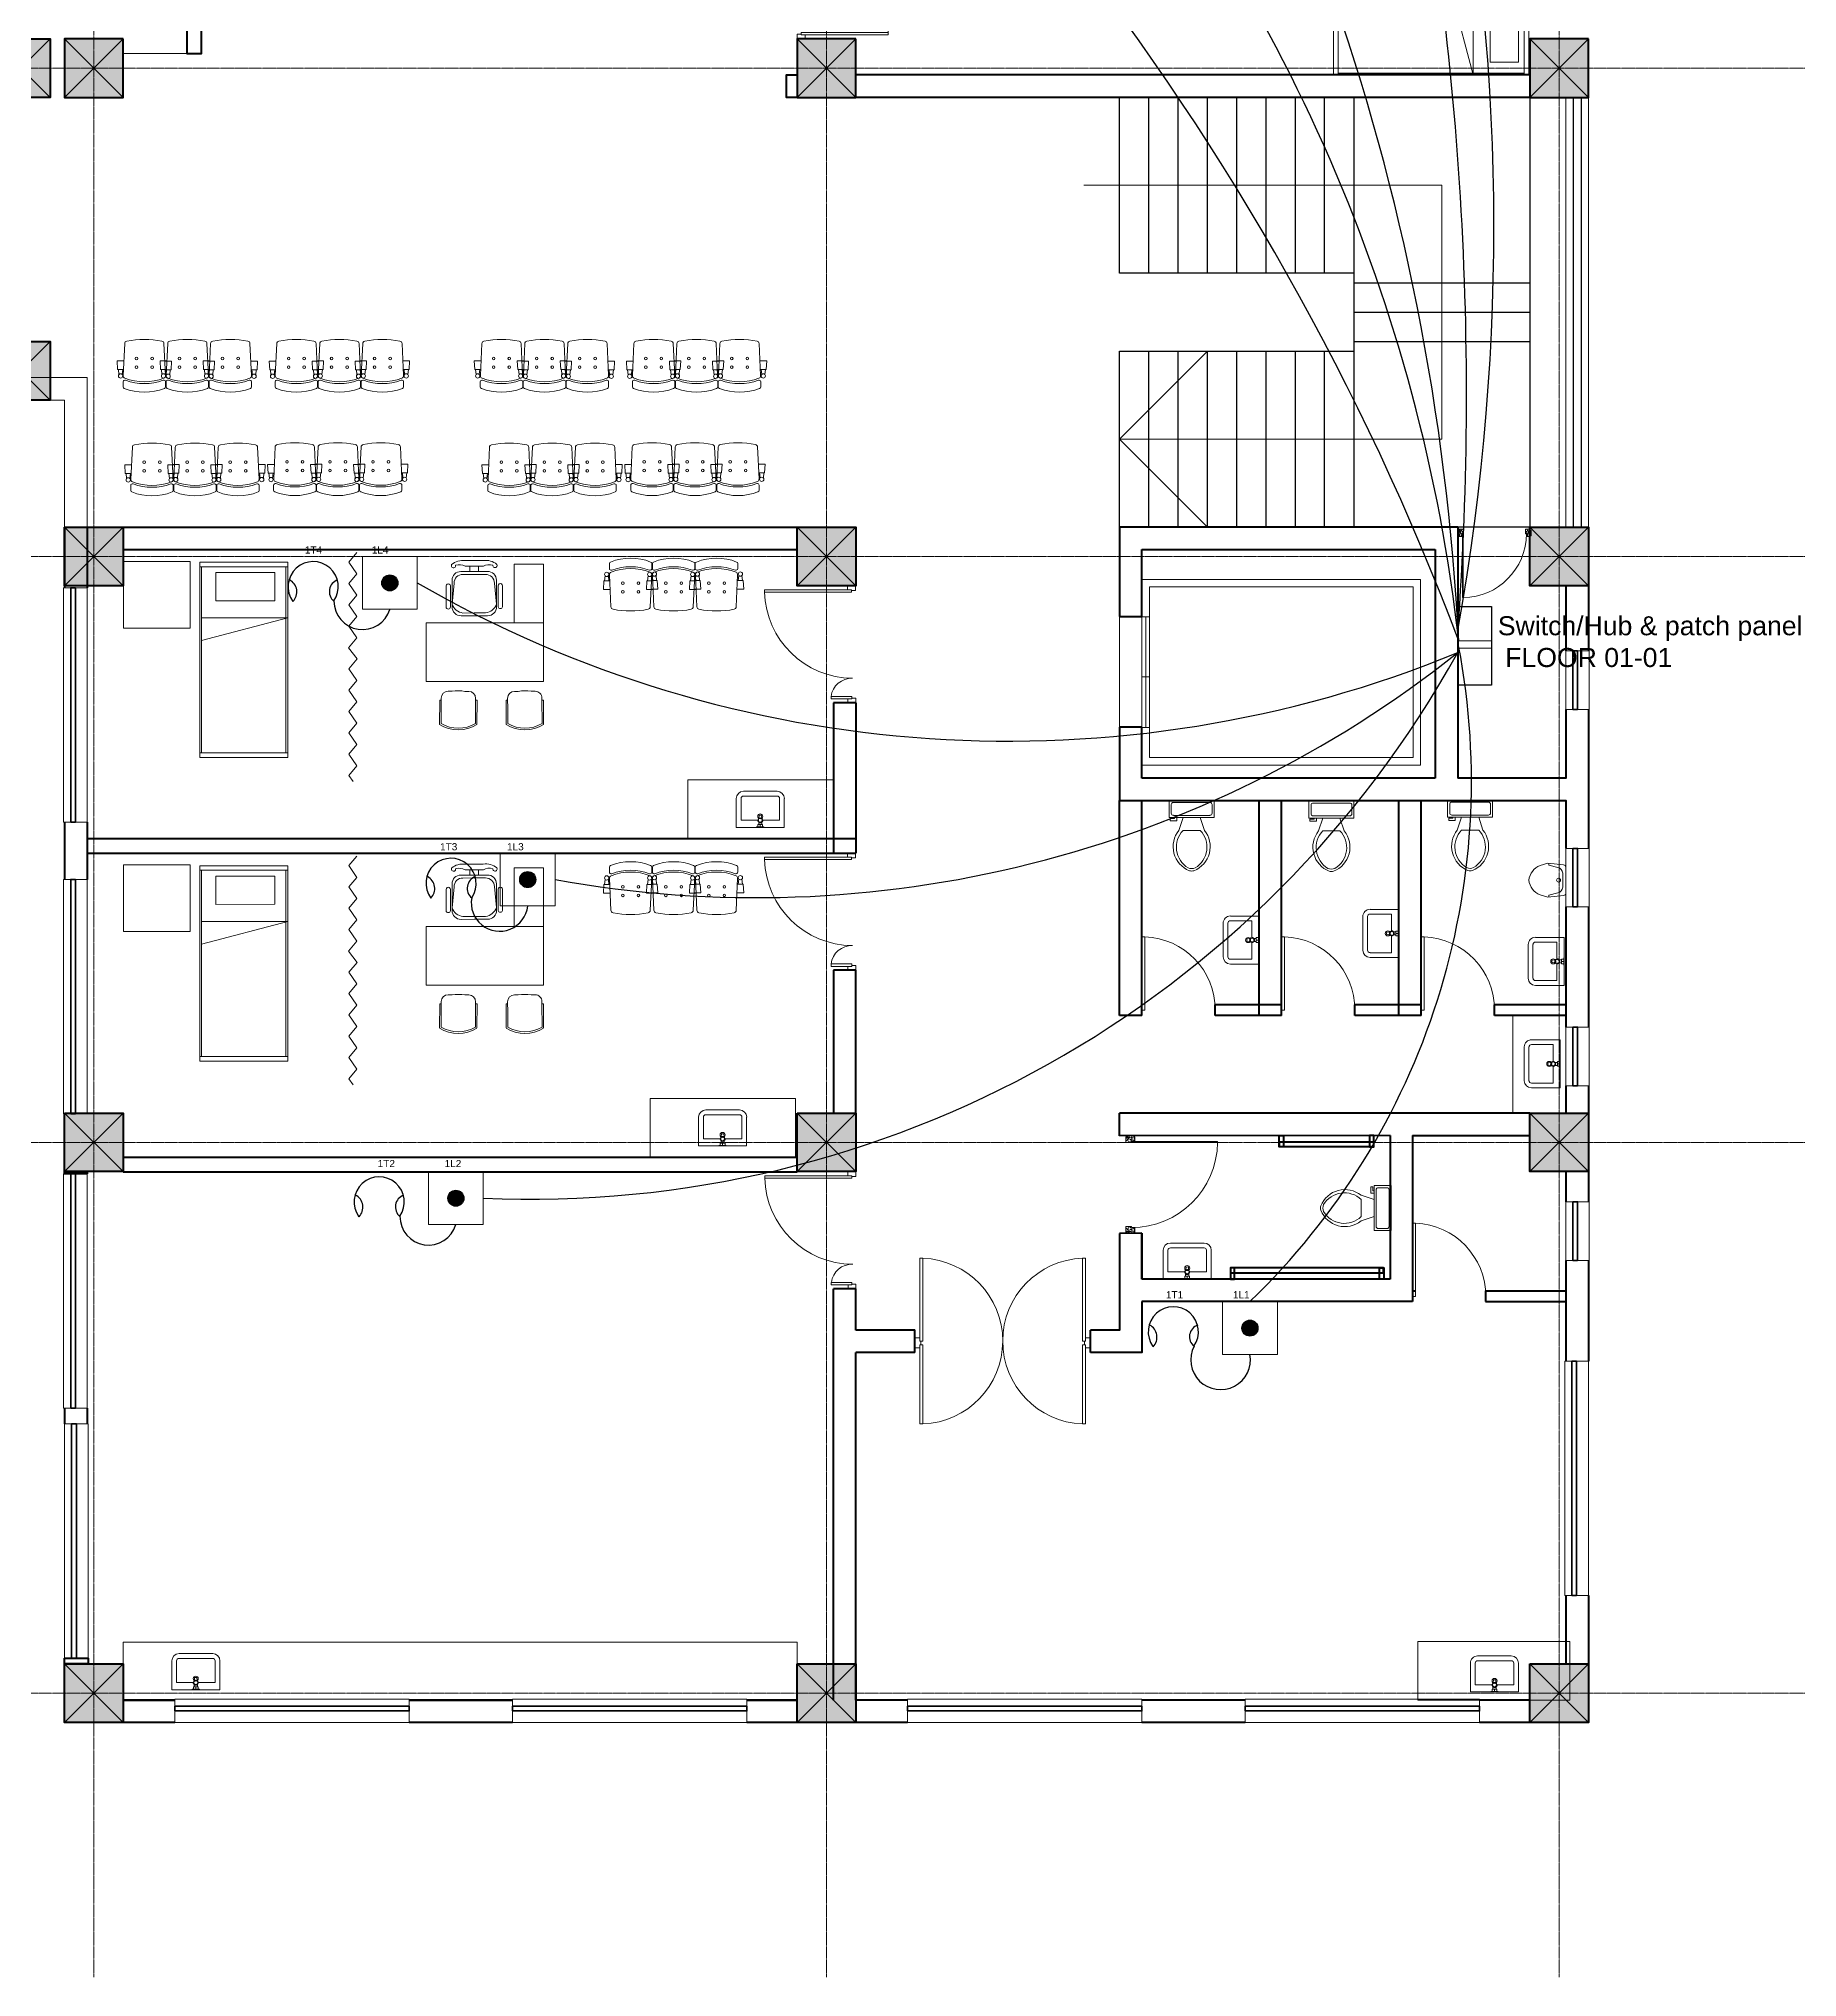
# Model space of a CAD drawing. Header units: millimetres. Extents: x 2399484 to 3337895, y 3598750 to 3969149.
# Drawn here: x 2529745 to 2547748, y 3730783 to 3750631 of the extents above; entities that cross this region are included whole.
import ezdxf

# ---------------------------------------------------------------- set-up
doc = ezdxf.new("R2010")
doc.units = ezdxf.units.MM
doc.header["$MEASUREMENT"] = 0
doc.linetypes.add('CENTER', pattern=[2, 1.25, -0.25, 0.25, -0.25])
doc.linetypes.add('DASHED', pattern=[0.75, 0.5, -0.25])
for name, color, linetype, lineweight in [('0newfurnture', 30, 'Continuous', 15), ('centreline', 52, 'CENTER', 5), ('Column-0.5', 14, 'Continuous', 50), ('door', 41, 'Continuous', 5), ('Door Opening-0.09', 253, 'Continuous', 9), ('elect text', 2, 'Continuous', 50), ('furniture', 34, 'Continuous', 15), ('Furniture Hospital-0.09', 44, 'Continuous', 9), ('Hatch', 9, 'Continuous', 9), ('hidden lines', 205, 'DASHED', 5), ('LAN', 60, 'Continuous', 25), ('Sill Level', 140, 'Continuous', 20), ('stairs', 6, 'Continuous', 25), ('Telephone points', 53, 'Continuous', 15), ('WALL 0.2', 7, 'Continuous', 20), ('wall 0.4', 7, 'Continuous', 40), ('Wall-0.5', 7, 'Continuous', 50), ('WINDOW', 152, 'Continuous', 30), ('Windows Plan', 152, 'Continuous', 35)]:
    doc.layers.add(name, color=color, linetype=linetype, lineweight=lineweight)
doc.layers.add('LAN Switch', color=110, linetype='CENTER')
doc.styles.get("Standard").update_dxf_attribs({"font": 'arial.ttf'})
doc.linetypes.add('ZIGZAG', pattern='A,0.0001,-0.2,[131,ltypeshp.shx,S=0.2,R=0,X=-0.2,Y=0],-0.4,[131,ltypeshp.shx,S=0.2,R=180,X=0.2,Y=0],-0.2', length=0.8001)

# ---------------------------------------------------------------- blocks, each defined once
blk = doc.blocks.new('2ft column')
at = {"layer": 'Hatch', "ltscale": 5}
h = blk.add_hatch(color=256, dxfattribs=at)
h.dxf.hatch_style = 1
h.paths.add_polyline_path([(2207385, 4176559), (2207985, 4176559), (2207985, 4175959), (2207385, 4175959)])
at = {"layer": 'Column-0.5', "ltscale": 5}
blk.add_lwpolyline([(2207385, 4176559), (2207985, 4176559), (2207985, 4175959), (2207385, 4175959)], close=True, dxfattribs=at)
at = {"layer": 'Defpoints', "ltscale": 5}
for points in [[(2207985, 4176559), (2207385, 4175959)], [(2207985, 4175959), (2207385, 4176559)]]:
    blk.add_lwpolyline(points, dxfattribs=at)
blk = doc.blocks.new('main grid')
at = {"layer": 'centreline', "ltscale": 5}
for p, q in [((2542161, 4018930), (2542161, 3976624)), ((2549661, 4018930), (2549661, 3976624)), ((2557161, 4018930), (2557161, 3976624)), ((2559388, 3996172), (2515045, 3996172)), ((2559988, 3996172), (2515645, 3996172)), ((2559988, 3991172), (2538074, 3991172)), ((2559988, 3985172), (2538074, 3985172)), ((2559988, 3979531), (2538074, 3979531))]:
    blk.add_line(p, q, dxfattribs=at)
at = {"layer": 'Hatch'}
for p in [(333726, -180087), (333726, -183187), (334476, -185087), (341976, -185087), (349476, -185087), (334476, -191087), (341976, -191087), (349476, -191087), (334476, -196728), (341976, -196728), (349476, -196728)]:
    blk.add_blockref('2ft column', p, dxfattribs=at)
at = {"layer": 'Hatch', "xscale": -1}
for p in [(4749846, -180087), (4757346, -180087), (4764846, -180087)]:
    blk.add_blockref('2ft column', p, dxfattribs=at)
blk = doc.blocks.new("door 3'3")
at = {"layer": 'door'}
for p, q in [((82769.4, -31237.4), (82769.4, -31203.4)), ((82769.8, -31203.4), (82769.4, -31203.4)), ((82769.8, -31237.4), (82769.8, -31203.4))]:
    blk.add_line(p, q, dxfattribs=at)
at = {"layer": 'door', "ltscale": 80}
for points in [[(82769.8, -31239.8), (82767.4, -31239.8), (82767.4, -31239.4), (82766.9, -31239.4), (82766.9, -31236.4), (82767.4, -31236.4), (82767.4, -31235.9), (82769.4, -31235.9), (82769.4, -31237.4), (82769.8, -31237.4)], [(82802.9, -31239.8), (82805.4, -31239.8), (82805.4, -31239.4), (82805.9, -31239.4), (82805.9, -31236.4), (82805.4, -31236.4), (82805.4, -31235.9), (82803.4, -31235.9), (82803.4, -31237.4), (82802.9, -31237.4)]]:
    blk.add_lwpolyline(points, close=True, dxfattribs=at)
blk.add_arc((82769.4, -31237.4), 34, 0, 89.2047, dxfattribs=at)
at = {"layer": 'Hatch'}
for centre, radius, start, end in [((82767.7, -31239.9), 2.68, 36.7582, 107.5329), ((82767.3, -31240.3), 1.96, 14.7681, 101.3525), ((82757.2, -31236.2), 10.6, 342.6842, 1.6014), ((82764.4, -31235.9), 4.57, 311.0325, 0.2101), ((82768.1, -31239.1), 3.04, 64.8198, 103.5348), ((82767.3, -31236.1), 3.25, 271.0473, 321.5319), ((82805.1, -31239.9), 2.68, 72.4671, 143.2418), ((82805.5, -31236.1), 3.25, 218.4681, 268.9527), ((82804.7, -31239.1), 3.04, 76.4652, 115.1802), ((82805.5, -31240.3), 1.96, 78.6475, 165.2319), ((82808.4, -31235.9), 4.57, 179.7899, 228.9675), ((82815.6, -31236.2), 10.6, 178.3986, 197.3158)]:
    blk.add_arc(centre, radius, start, end, dxfattribs=at)
blk = doc.blocks.new('MAIN DOOR')
at = {"layer": 'door', "ltscale": 1000}
for points in [[(2346.08, 190.6), (2346.08, 188.53)], [(2348.88, 188.12), (2347.4, 188.12), (2347.4, 188.53), (2346.08, 188.53), (2346.08, 190.6), (2350.2, 190.6)], [(2347.4, 188.12), (2348.88, 188.12), (2348.88, 188.53), (2350.2, 188.53), (2350.2, 190.6), (2346.08, 190.6)], [(2350.2, 190.6), (2350.2, 188.53)], [(2313.41, 120.66), (2347.33, 120.66), (2347.33, 121.91), (2313.41, 121.91), (2313.41, 120.66)], [(2348.82, 121.07), (2347.33, 121.07), (2347.33, 120.66), (2346.01, 120.66), (2346.01, 118.6), (2350.14, 118.6)], [(2347.33, 121.07), (2348.82, 121.07), (2348.82, 120.66), (2350.14, 120.66), (2350.14, 118.6), (2346.01, 118.6)], [(2346.01, 118.6), (2346.01, 120.66)], [(2381.26, 120.66), (2348.82, 120.66), (2348.82, 121.91), (2381.26, 121.91), (2381.26, 120.66)], [(2350.14, 118.6), (2350.14, 120.66)]]:
    blk.add_lwpolyline(points, dxfattribs=at)
for points in [[(2313.47, 188.53), (2347.4, 188.53), (2347.4, 187.28), (2313.47, 187.28)], [(2381.32, 188.53), (2348.88, 188.53), (2348.88, 187.28), (2381.32, 187.28)]]:
    blk.add_lwpolyline(points, close=True, dxfattribs=at)
at = {"layer": 'Door Opening-0.09', "ltscale": 1000}
for centre, radius, start, end in [((2347.4, 188.53), 33.94, 182.11678, 357.88255), ((2347.33, 120.66), 33.95, 2.11669, 177.88264)]:
    blk.add_arc(centre, radius, start, end, dxfattribs=at)
at = {"layer": 'WINDOW', "ltscale": 5}
blk.add_line((2350.14, 190.6), (2350.14, 190.6), dxfattribs=at)
blk = doc.blocks.new("door 5'")
at = {"layer": 'door', "ltscale": 1000}
for points in [[(2177525, 4317078), (2177525, 4317062), (2177516, 4317062), (2177516, 4317020), (2177473, 4317020), (2177474, 4317105)], [(2177525, 4317062), (2177525, 4317105), (2177474, 4317105), (2177473, 4317020)], [(2177473, 4317020), (2177516, 4317020)], [(2177474, 4317105), (2177516, 4317105)], [(2178697, 4316120), (2178697, 4317060), (2178671, 4317060), (2178671, 4316120), (2178697, 4316120)], [(2178689, 4317076), (2178689, 4317060), (2178697, 4317060), (2178697, 4317018), (2178740, 4317018), (2178740, 4317104)], [(2178689, 4317060), (2178689, 4317104), (2178740, 4317104), (2178740, 4317018)], [(2178740, 4317018), (2178697, 4317018)]]:
    blk.add_lwpolyline(points, dxfattribs=at)
blk.add_lwpolyline([(2177516, 4316839), (2177516, 4317062), (2177543, 4317062), (2177543, 4316839)], close=True, dxfattribs=at)
at = {"layer": 'Door Opening-0.09', "ltscale": 1000}
for centre, radius, start, end in [((2177516, 4317062), 224, 276.6944, 2.344), ((2178697, 4317076), 957, 180.3416, 268.4244)]:
    blk.add_arc(centre, radius, start, end, dxfattribs=at)
at = {"layer": 'WINDOW', "ltscale": 5}
blk.add_line((2177474, 4317104), (2177474, 4317104), dxfattribs=at)
blk = doc.blocks.new('BANCAS')
at = {"layer": 'Furniture Hospital-0.09'}
for p, q in [((-0.236, -0.247), (-0.314, -0.247)), ((-0.309, -0.347), (-0.314, -0.247)), ((-0.241, -0.347), (-0.309, -0.347)), ((-0.294, -0.405), (-0.3, -0.347)), ((-0.256, -0.405), (-0.25, -0.347)), ((0.314, -0.25), (0.236, -0.25)), ((0.309, -0.35), (0.241, -0.35)), ((0.256, -0.409), (0.25, -0.35)), ((0.294, -0.409), (0.3, -0.35)), ((0.309, -0.35), (0.314, -0.25))]:
    blk.add_line(p, q, dxfattribs=at)
blk.add_lwpolyline([(0.227, -0.048, 0.346546), (0.203, -0.019, 0.095695), (-0.203, -0.019, 0.346546), (-0.227, -0.048), (-0.244, -0.417, 0.318973), (-0.225, -0.447, 0.193005), (0.225, -0.447, 0.318973), (0.244, -0.417)], format="xyb", close=True, dxfattribs=at)
blk.add_lwpolyline([(-0.245, -0.522), (-0.245, -0.489, -0.522832), (-0.218, -0.471, 0.18), (0.218, -0.471, -0.522832), (0.245, -0.489), (0.245, -0.547, -0.306573), (0.232, -0.565, -0.192782), (-0.232, -0.565, -0.306573), (-0.245, -0.547), (-0.245, -0.504)], format="xyb", dxfattribs=at)
for centre, radius in [((-0.09, -0.22), 0.015), ((0.09, -0.22), 0.015), ((-0.275, -0.422), 0.025), ((-0.09, -0.32), 0.015), ((0.09, -0.32), 0.015), ((0.275, -0.425), 0.025)]:
    blk.add_circle(centre, radius, dxfattribs=at)
blk = doc.blocks.new('A$C72AE6952')
at = {"ltscale": 20, "xscale": 800, "yscale": 800, "zscale": 800, "row_count": 1, "column_count": 3, "row_spacing": 0, "column_spacing": 440.0000000000001}
blk.add_blockref('BANCAS', (-440, 0), dxfattribs=at)
blk = doc.blocks.new('TAP')
at = {"layer": 'Furniture Hospital-0.09', "linetype": 'Continuous'}
for p, q in [((0, 38), (0, -38)), ((5, 38), (0, 38)), ((5, 38), (5, -38)), ((30, 25), (5, 25)), ((30, 0), (5, 0)), ((30, 25), (30, -25)), ((56, 16), (30, 16)), ((51, 7), (48, 8)), ((59, 19), (57, 22)), ((73, 24), (73, 27)), ((88, 20), (89, 22)), ((97, 15), (125, 12)), ((97, 8), (100, 9)), ((5, -38), (0, -38)), ((30, -25), (5, -25)), ((56, -16), (30, -16)), ((51, -8), (48, -9)), ((60, -20), (58, -22)), ((74, -24), (74, -27)), ((88, -19), (90, -22)), ((97, -7), (100, -8)), ((97, -15), (125, -12))]:
    blk.add_line(p, q, dxfattribs=at)
for radius in [21.2, 19.7]:
    blk.add_circle((74, 0), radius, dxfattribs=at)
for centre, radius, start, end in [((74, 0), 27.2, 163.0512, 199.0512), ((74, 0), 24.2, 127.0512, 163.0512), ((74, 0), 27.2, 91.0512, 127.0512), ((74, 0), 24.2, 55.0512, 91.0512), ((74, 0), 27.2, 19.0512, 55.0512), ((74, 0), 24.2, 343.0512, 19.0512), ((95, 0), 32.6, 337.45, 22.55), ((74, 0), 24.2, 199.0512, 235.0512), ((74, 0), 27.2, 235.0512, 271.0512), ((74, 0), 24.2, 271.0512, 307.0512), ((74, 0), 27.2, 307.0512, 343.0512)]:
    blk.add_arc(centre, radius, start, end, dxfattribs=at)
blk = doc.blocks.new('bazin')
at = {"layer": '0newfurnture', "ltscale": 5}
for p, q in [((2434577, 4011590), (2435069, 4011590)), ((2434577, 4011295), (2434577, 4011590)), ((2435069, 4011590), (2435069, 4011295)), ((2434626, 4011295), (2434626, 4011516)), ((2434626, 4011516), (2434799, 4011516)), ((2434847, 4011516), (2435020, 4011516)), ((2435020, 4011516), (2435020, 4011295)), ((2434996, 4011270), (2434651, 4011270)), ((2434996, 4011221), (2434651, 4011221))]:
    blk.add_line(p, q, dxfattribs=at)
blk.add_circle((2434823, 4011477), 25.6, dxfattribs=at)
for centre, radius, start, end in [((2434651, 4011295), 73.8, 180, 270), ((2434651, 4011295), 24.6, 180, 270), ((2434996, 4011295), 73.8, 270, 0), ((2434996, 4011295), 24.6, 270, 0)]:
    blk.add_arc(centre, radius, start, end, dxfattribs=at)
at = {"layer": '0newfurnture', "ltscale": 5, "xscale": 0.9842520018725999, "yscale": 0.9842520018725999, "zscale": 0.9842520018725999, "rotation": 270}
blk.add_blockref('TAP', (2434823, 4011590), dxfattribs=at)
blk = doc.blocks.new('26 door')
at = {"layer": 'door'}
blk.add_line((42654.7, -717.83), (42654.7, -716.68), dxfattribs=at)
at = {"layer": 'door', "ltscale": 5}
blk.add_lwpolyline([(42654.7, -716.68), (42684.73, -716.68), (42684.73, -717.83), (42654.7, -717.83)], dxfattribs=at)
at = {"layer": 'Door Opening-0.09'}
blk.add_arc((42654.79, -717.79), 29.96, 2.13581, 90.17937, dxfattribs=at)
blk = doc.blocks.new('d1')
at = {"layer": 'door'}
for p, q in [((2442.75, 10745.72), (2408.32, 10745.72)), ((2442.75, 10746.15), (2408.33, 10746.15)), ((2408.33, 10746.15), (2408.33, 10745.72))]:
    blk.add_line(p, q, dxfattribs=at)
at = {"layer": 'door', "ltscale": 80}
for points in [[(2445, 10779.7), (2445, 10781.99), (2444.56, 10781.99), (2444.56, 10782.43), (2441.8, 10782.43), (2441.8, 10781.99), (2441.36, 10781.99), (2441.36, 10780.14), (2442.75, 10780.14), (2442.75, 10779.7)], [(2445, 10746.15), (2445, 10743.87), (2444.56, 10743.87), (2444.56, 10743.43), (2441.8, 10743.43), (2441.8, 10743.87), (2441.36, 10743.87), (2441.36, 10745.72), (2442.75, 10745.72), (2442.75, 10746.15)]]:
    blk.add_lwpolyline(points, close=True, dxfattribs=at)
at = {"layer": 'Door Opening-0.09', "ltscale": 80}
blk.add_arc((2442.75, 10745.72), 34.42, 90, 179.27403, dxfattribs=at)
at = {"layer": 'hidden lines'}
for centre, radius, start, end in [((2441.64, 10791.37), 9.82, 268.39858, 287.31577), ((2441.38, 10784.76), 4.22, 269.78991, 318.96751), ((2444.33, 10781.34), 2.81, 166.46517, 205.18019), ((2445.01, 10781.68), 2.48, 162.46714, 233.24176), ((2441.57, 10782.05), 3, 308.46813, 358.9527), ((2445.46, 10782.07), 1.81, 168.64751, 255.23191), ((2441.64, 10734.49), 9.82, 72.68423, 91.60142), ((2441.38, 10741.1), 4.22, 41.03249, 90.21009), ((2444.33, 10744.52), 2.81, 154.81981, 193.53483), ((2445.01, 10744.18), 2.48, 126.75824, 197.53286), ((2441.57, 10743.81), 3, 1.0473, 51.53187), ((2445.46, 10743.79), 1.81, 104.76809, 191.35249)]:
    blk.add_arc(centre, radius, start, end, dxfattribs=at)
blk = doc.blocks.new('Toilet - top')
at = {"layer": 'Furniture Hospital-0.09'}
for p, q in [((-10, -8.5), (-8, -8.5)), ((-10, -9.5), (-10, -8.5)), ((-8, -8.5), (-8, -8)), ((-7, -8), (-7, -9.5)), ((-4, -8), (-6, -14)), ((4, -8), (6, -14)), ((9.5, -6), (9.5, -2)), ((-7, -9.5), (-10, -9.5)), ((4, -14), (-4, -14))]:
    blk.add_line(p, q, dxfattribs=at)
blk.add_lwpolyline([(10.5, -8), (10.5, 0), (-10.5, 0), (-10.5, -8)], close=True, dxfattribs=at)
for points in [[(-9.5, -2), (-9.5, -6)], [(8.5, -1), (-8.5, -1)], [(-8.5, -7), (8.5, -7)]]:
    blk.add_lwpolyline(points, dxfattribs=at)
for centre, radius, start, end in [((-8.62, -1.88), 0.884, 81.8699, 188.1301), ((-8.62, -6.12), 0.884, 171.8699, 278.1301), ((8.62, -1.88), 0.884, 351.8699, 98.1301), ((8.62, -6.12), 0.884, 261.8699, 8.1301), ((3.52, -21.58), 12.17, 141.46911, 247.97143), ((4.2, -21.82), 11.33, 136.36773, 238.94682), ((-3.52, -21.58), 12.17, 292.02843, 38.53071), ((-4.2, -21.82), 11.33, 301.05301, 43.63209), ((0, -27.88), 4, 245.73182, 294.26817), ((0, -29), 4, 254.86053, 285.13947)]:
    blk.add_arc(centre, radius, start, end, dxfattribs=at)
blk = doc.blocks.new('TIA UR Plan-flat-1')
at = {"layer": 'Furniture Hospital-0.09'}
for points in [[(-186, 175), (-265, 150, 0.270578), (-380, 0, 0.556713)], [(-186, -175), (-265, -150, -0.270578), (-380, 0, -0.556713)], [(0, 0), (0, 132, 0.414214), (-25, 157), (-186, 175)], [(0, 0), (0, -132, -0.414214), (-25, -157), (-186, -175)], [(-174, 175), (-174, 154), (-81, 130, -0.321575), (-32, 71), (-32, 0)], [(-174, -175), (-174, -154), (-81, -130, 0.321575), (-32, -71), (-32, 0)]]:
    blk.add_lwpolyline(points, format="xyb", dxfattribs=at)
blk.add_circle((-75, 0), 20, dxfattribs=at)
blk = doc.blocks.new('ADHIKRIT')
at = {"layer": 'furniture'}
for p, q in [((900, 1351), (0, 1351)), ((0, 1351), (0, -450)), ((0, 741), (0, 1351)), ((900, -450), (900, 1351)), ((-245, 1046), (-569, 1047)), ((-245, 980), (-569, 981)), ((1048, 956), (1048, 1014)), ((1187, 1121), (1153, 1121)), ((1187, 1145), (1558, 1147)), ((1187, 1145), (1187, 1121)), ((1187, 1121), (1545, 1123)), ((-789, 683), (-869, 683)), ((1050, 758), (1050, 711)), ((1050, 700), (1050, 711)), ((1189, 595), (1286, 595)), ((1287, 595), (1545, 597)), ((-789, 547), (-869, 547)), ((1189, 595), (1157, 595)), ((1187, 595), (1187, 571)), ((1187, 571), (1558, 573)), ((-900, 0), (0, 0)), ((-900, -450), (-900, 0)), ((-247, 247), (-571, 248)), ((-247, 182), (-571, 182)), ((1189, 102), (1157, 102)), ((1187, 126), (1558, 124)), ((1187, 102), (1187, 126)), ((1189, 102), (1286, 101)), ((1287, 101), (1545, 100)), ((1048, -260), (1048, -318)), ((1050, -4), (1050, -14)), ((1050, -61), (1050, -14)), ((0, -450), (-900, -450)), ((0, -450), (900, -450)), ((1187, -425), (1153, -425)), ((1187, -425), (1545, -426)), ((1187, -449), (1187, -425)), ((1187, -449), (1558, -450))]:
    blk.add_line(p, q, dxfattribs=at)
for points in [[(-897, 962, 0.207066), (-957, 755), (-957, 615)], [(-885, 900, 0.214578), (-869, 755), (-869, 615)], [(-110, 614), (-109, 818, 0.414214), (-246, 955), (-655, 956, 0.418376), (-789, 820), (-789, 615)], [(-153, 614), (-152, 788, 0.28028), (-288, 955), (-610, 925, 0.418376), (-744, 789), (-745, 615)], [(-899, 268, -0.207066), (-958, 476), (-957, 615)], [(-886, 330, -0.214578), (-870, 475), (-869, 615)], [(-110, 614), (-110, 409, -0.414214), (-247, 273), (-656, 274, -0.418376), (-790, 410), (-789, 615)], [(-153, 614), (-153, 440, -0.28028), (-290, 273), (-612, 304, -0.418376), (-745, 441), (-745, 615)]]:
    blk.add_lwpolyline(points, format="xyb", dxfattribs=at)
for centre, radius, start, end in [((-881, 933), 33.3, 262.3354, 120.0474), ((-569, 1014), 32.9, 89.8702, 269.8702), ((-245, 1013), 32.9, 269.8702, 89.8702), ((1753, 864), 711, 172.5908, 188.6233), ((1154, 1015), 106, 90.3083, 180.3083), ((1203, 1157), 39.5, 294.3355, 296.5711), ((1099, 860), 518, 329.4756, 30.5244), ((1099, 860), 542, 328.0257, 31.9845), ((1157, 701), 106, 180.3083, 270.3083), ((-882, 297), 33.3, 239.693, 97.4051), ((-571, 215), 32.9, 89.8702, 269.8702), ((-253, 214), 33.4, 280.4483, 79.5122), ((1157, -4), 106, 89.6917, 179.6917), ((1099, -163), 518, 329.4756, 30.5244), ((1099, -163), 542, 328.0155, 31.9743), ((1753, -168), 711, 171.3767, 187.4092), ((1154, -319), 106, 179.6917, 269.6917), ((1203, -461), 39.5, 63.4289, 65.6645)]:
    blk.add_arc(centre, radius, start, end, dxfattribs=at)
blk = doc.blocks.new('BED')
at = {"layer": 'Furniture Hospital-0.09'}
for p, q in [((-2.12, 0.475), (-2.12, -0.475)), ((-2.12, -0.475), (-2.12, 0.475)), ((-0.008, 0.475), (-2.12, 0.475)), ((-2.07, 0.475), (-2.07, -0.475)), ((-0.058, 0.455), (-2.07, 0.455)), ((-0.855, -0.455), (-0.61, 0.475)), ((-0.61, 0.475), (-0.61, -0.455)), ((-0.058, -0.475), (-0.058, 0.475)), ((-0.008, -0.475), (-0.008, 0.475)), ((-0.425, 0.336), (-0.426, -0.303)), ((-0.425, 0.336), (-0.121, 0.336)), ((-0.121, -0.303), (-0.121, 0.336)), ((-0.426, -0.303), (-0.121, -0.303)), ((-2.12, -0.475), (-0.008, -0.475)), ((-2.07, -0.455), (-0.058, -0.455))]:
    blk.add_line(p, q, dxfattribs=at)
blk = doc.blocks.new('w1')
at = {"layer": 'Sill Level'}
blk.add_lwpolyline([(2460641, 3827503), (2460641, 3825103), (2460401, 3825103), (2460401, 3827503)], close=True, dxfattribs=at)
at = {"layer": 'Windows Plan'}
blk.add_lwpolyline([(2460521, 3825103), (2460521, 3827503), (2460473, 3827503), (2460473, 3825103)], close=True, dxfattribs=at)
blk = doc.blocks.new('v2')
at = {"layer": 'Sill Level'}
blk.add_lwpolyline([(2448277, 3818910), (2448877, 3818910), (2448877, 3818670), (2448277, 3818670)], close=True, dxfattribs=at)
at = {"layer": 'Windows Plan'}
blk.add_lwpolyline([(2448877, 3818790), (2448277, 3818790), (2448277, 3818743), (2448877, 3818743)], close=True, dxfattribs=at)
blk = doc.blocks.new('lan')
at = {"layer": 'LAN', "ltscale": 3}
blk.add_hatch(color=256, dxfattribs=at).paths.add_polyline_path([(904043, -140861, 1), (904135, -140861, 1)])
at = {"layer": 'LAN', "lineweight": 20, "ltscale": 3}
blk.add_lwpolyline([(903933, -140711), (904245, -140711), (904245, -141012), (903933, -141012)], close=True, dxfattribs=at)
at = {"layer": 'LAN', "ltscale": 3}
blk.add_circle((904089, -140861), 45.6, dxfattribs=at)
blk = doc.blocks.new('tel')
at = {"layer": 'Telephone points', "lineweight": 30}
for centre, radius, start, end in [((904092, -135999), 143, 145.3092, 35.8587), ((903930, -135971), 70.1, 289.0836, 50.6504), ((904263, -135969), 78, 135.7922, 242.2322)]:
    blk.add_arc(centre, radius, start, end, dxfattribs=at)
blk = doc.blocks.new('SWITCH')
at = {"layer": 'LAN Switch', "lineweight": 5}
for p, q in [((-288569, 3980926), (-288569, 3981405)), ((-288460, 3980925), (-288460, 3981404))]:
    blk.add_line(p, q, dxfattribs=at)
at = {"layer": 'LAN Switch', "lineweight": 30}
blk.add_lwpolyline([(-289109, 3980926), (-289109, 3981405), (-287961, 3981405), (-287961, 3980926)], close=True, dxfattribs=at)

msp = doc.modelspace()

# ---------------------------------------------------------------- linework, layer by layer
at = {"layer": '0newfurnture', "ltscale": 5}
for points in [[(2536388.6, 3743043.3), (2537877.2, 3743043.3), (2537877.2, 3742443.3), (2536388.6, 3742443.3)], [(2536003.5, 3739781.2), (2537492, 3739781.2), (2537492, 3739181.2), (2536003.5, 3739181.2)], [(2545421.2, 3734220.2), (2543862.4, 3734220.2), (2543862.4, 3733620.2), (2545421.2, 3733620.2)]]:
    msp.add_lwpolyline(points, close=True, dxfattribs=at)
at = {"layer": '0newfurnture'}
msp.add_lwpolyline([(2545379.8, 3739911.5), (2545379.8, 3739631.2), (2544836.3, 3739631.2), (2544836.3, 3740631), (2545379.8, 3740631), (2545379.8, 3740511.5)], dxfattribs=at)
at = {"layer": '0newfurnture', "ltscale": 5}
for points in [[(2531138.3, 3733613.7), (2530609.8, 3733613.7), (2530609.8, 3734213.7), (2537509.8, 3734213.7), (2537509.8, 3733613.7), (2536995.3, 3733613.7)], [(2534595.3, 3733613.7), (2533538.3, 3733613.7)]]:
    msp.add_lwpolyline(points, dxfattribs=at)
at = {"layer": 'furniture'}
for points in [[(2530613.1, 3744597.5), (2531295.2, 3744597.5), (2531295.2, 3745279.6), (2530613.1, 3745279.6)], [(2530613.1, 3741489.6), (2531295.2, 3741489.6), (2531295.2, 3742171.7), (2530613.1, 3742171.7)]]:
    msp.add_lwpolyline(points, close=True, dxfattribs=at)
at = {"layer": 'Furniture Hospital-0.09', "ltscale": 5}
for p, q in [((2541039.8, 3745094.5), (2541039.8, 3744711.2)), ((2541116.5, 3745017.9), (2541116.5, 3744711.2)), ((2543816.1, 3745017.9), (2541116.5, 3745017.9)), ((2543816.1, 3743271.2), (2543816.1, 3745017.9)), ((2541039.8, 3744711.2), (2541116.5, 3744711.2)), ((2541078.1, 3744711.2), (2541078.1, 3743577.9)), ((2541078.1, 3744097.9), (2541039.8, 3744097.9)), ((2541116.5, 3744097.9), (2541078.1, 3744097.9)), ((2541039.8, 3743577.9), (2541039.8, 3743194.5)), ((2541039.8, 3743577.9), (2541116.5, 3743577.9)), ((2541116.5, 3743577.9), (2541116.5, 3743271.2)), ((2541039.8, 3743194.5), (2543892.8, 3743194.5)), ((2541116.5, 3743271.2), (2543816.1, 3743271.2))]:
    msp.add_line(p, q, dxfattribs=at)
for points in [[(2541039.8, 3745094.5), (2543892.8, 3745094.5), (2543892.8, 3743194.5)], [(2541039.8, 3743577.9), (2541039.8, 3744711.2)], [(2541116.5, 3744711.2), (2541116.5, 3743577.9)]]:
    msp.add_lwpolyline(points, dxfattribs=at)
at = {"layer": 'LAN', "ltscale": 5}
for centre, radius, start, end in [((2521443.1, 3748703.6), 23199.7, 349.79501, 33.33266), ((2518666.2, 3734756.6), 27396.8, 20.77392, 55.30856), ((2520381.6, 3743236.5), 23932.6, 2.94867, 35.9567), ((2527232.9, 3742549), 17157.3, 6.42033, 40.62038), ((2511166.4, 3746984.6), 33195.6, 355.79846, 11.70494), ((2539673.2, 3755559.2), 12119.7, 240.0293, 292.30349), ((2533059.2, 3744875), 292.8, 180.21289, 342.92428), ((2537018.1, 3743029.9), 7394.7, 313.89606, 10.79749), ((2534779.5, 3749598.9), 10849.6, 267.43967, 331.04417), ((2537088.5, 3753377.6), 11540.4, 259.72695, 308.50177), ((2534462.8, 3741782.6), 289.7, 169.37307, 353.7641), ((2533734.8, 3738571.3), 292.3, 179.47737, 343.6598), ((2541844.5, 3737105.2), 305.5, 152.96518, 10.17199)]:
    msp.add_arc(centre, radius, start, end, dxfattribs=at)
at = {"layer": 'stairs', "ltscale": 5}
for points in [[(2543209.8, 3748231.2), (2540809.8, 3748231.2), (2540809.8, 3750031.2)], [(2541109.8, 3748231.2), (2541109.8, 3750031.2)], [(2541409.8, 3748231.2), (2541409.8, 3750031.2)], [(2541709.8, 3748231.2), (2541709.8, 3750031.2)], [(2542009.8, 3748231.2), (2542009.8, 3750031.2)], [(2542309.8, 3748231.2), (2542309.8, 3750031.2)], [(2542609.8, 3748231.2), (2542609.8, 3750031.2)], [(2542909.8, 3748231.2), (2542909.8, 3750031.2)], [(2543209.8, 3750031.2), (2543209.8, 3745631.2)], [(2545009.8, 3750031.2), (2545009.8, 3745631.2), (2544269.5, 3745631.2)], [(2543209.8, 3748131.2), (2545009.8, 3748131.2)], [(2543209.8, 3747831.2), (2545009.8, 3747831.2)], [(2540809.8, 3745631.2), (2540809.8, 3747431.2), (2543209.8, 3747431.2)], [(2541109.8, 3745631.2), (2541109.8, 3747431.2)], [(2541409.8, 3745631.2), (2541409.8, 3747431.2)], [(2541709.8, 3745631.2), (2541709.8, 3747431.2)], [(2542009.8, 3745631.2), (2542009.8, 3747431.2)], [(2542309.8, 3745631.2), (2542309.8, 3747431.2)], [(2542609.8, 3745631.2), (2542609.8, 3747431.2)], [(2542909.8, 3745631.2), (2542909.8, 3747431.2)], [(2543209.8, 3747531.2), (2545009.8, 3747531.2)]]:
    msp.add_lwpolyline(points, dxfattribs=at)
at = {"layer": 'WALL 0.2', "ltscale": 5}
for p, q in [((2514704.8, 3747161.2), (2530239.8, 3747161.2)), ((2530239.8, 3747161.2), (2530239.8, 3745631.2)), ((2514934.8, 3746931.2), (2530009.8, 3746931.2)), ((2530009.8, 3746931.2), (2530009.8, 3745631.2)), ((2540809.8, 3744716.2), (2540809.8, 3743582.9)), ((2541039.8, 3743582.9), (2541039.8, 3744716.2))]:
    msp.add_line(p, q, dxfattribs=at)
for points in [[(2530609.8, 3750481.2), (2531259.8, 3750481.2)], [(2545379.8, 3750031.2), (2545379.8, 3745631.2)], [(2545609.8, 3750031.2), (2545609.8, 3745631.2)], [(2540444.7, 3749131.2), (2543209.8, 3749131.2), (2544109.8, 3749131.2), (2544109.8, 3746531.2), (2540809.8, 3746531.2)], [(2540809.8, 3746531.2), (2541709.8, 3747431.2)], [(2540809.8, 3746531.2), (2541709.8, 3745631.2)]]:
    msp.add_lwpolyline(points, dxfattribs=at)
at = {"layer": 'wall 0.4', "ltscale": 5}
for p, q in [((2530009.8, 3745631.2), (2530009.8, 3745009.9)), ((2530239.8, 3745631.2), (2530239.8, 3745009.9)), ((2545609.8, 3745031.2), (2545609.8, 3744363.6)), ((2545609.8, 3743763.6), (2545609.8, 3742342.2)), ((2540809.3, 3740629.8), (2540809.3, 3742831.2)), ((2541039.3, 3740629.8), (2541039.3, 3742831.2)), ((2542239.3, 3740629.8), (2542239.3, 3742831.2)), ((2542469.3, 3740629.8), (2542469.3, 3742831.2)), ((2543669.3, 3740629.8), (2543669.3, 3742831.2)), ((2543899.3, 3740629.8), (2543899.3, 3742831.2)), ((2530009.8, 3742609.9), (2530009.8, 3742024.1)), ((2530239.8, 3742609.9), (2530239.8, 3742024.1)), ((2545609.8, 3741742.2), (2545609.8, 3740511.5)), ((2541039.3, 3740629.9), (2540809.3, 3740629.8)), ((2542469.3, 3740740.3), (2541789.3, 3740740.1)), ((2541789.3, 3740629.8), (2541789.3, 3740740.1)), ((2542469.3, 3740630.3), (2541789.3, 3740630.1)), ((2543899.3, 3740740.8), (2543219.3, 3740740.5)), ((2543219.3, 3740629.8), (2543219.3, 3740740.5)), ((2543899.3, 3740630.8), (2543219.3, 3740630.5)), ((2545379.8, 3740741.2), (2544649.3, 3740741)), ((2544649.3, 3740629.8), (2544649.3, 3740741)), ((2545379.8, 3740631.2), (2544649.3, 3740631)), ((2545609.8, 3739911.5), (2545609.8, 3738723.1)), ((2540809.8, 3739399.8), (2540809.7, 3739629.8)), ((2545009.8, 3739631.9), (2540809.8, 3739629.8)), ((2543579.8, 3739401.2), (2540809.8, 3739399.8)), ((2543579.8, 3739401.2), (2543579.8, 3737931.3)), ((2543809.8, 3739401.2), (2543809.8, 3737701.3)), ((2543809.8, 3739401.2), (2545009.8, 3739401.2)), ((2545379.8, 3739031.2), (2545379.8, 3738723.1)), ((2541039.8, 3738399.9), (2540810.3, 3738399.8)), ((2541039.8, 3737931.3), (2541039.8, 3738399.9)), ((2545379.8, 3738123.1), (2545379.8, 3737090.5)), ((2545609.8, 3738123.1), (2545609.8, 3737090.5)), ((2543579.8, 3737931.3), (2541039.8, 3737931.3)), ((2543809.8, 3737701.3), (2541039.8, 3737701.3)), ((2543809.8, 3737811.3), (2543838.6, 3737811.3)), ((2544557.6, 3737811.3), (2544557.6, 3737701.3)), ((2544557.6, 3737811.3), (2545379.8, 3737811.3)), ((2544557.6, 3737701.3), (2545379.8, 3737701.3)), ((2530009.8, 3736609.9), (2530009.8, 3736450.5)), ((2530239.8, 3736609.9), (2530239.8, 3736450.5)), ((2545379.8, 3734690.5), (2545379.8, 3733990.2)), ((2545609.8, 3734690.5), (2545609.8, 3733990.2)), ((2531138.3, 3733620.2), (2530609.8, 3733620.2)), ((2534595.3, 3733620.2), (2533538.3, 3733620.2)), ((2537509.8, 3733620.2), (2536995.3, 3733620.2)), ((2538638.3, 3733620.2), (2538109.8, 3733620.2)), ((2542095.3, 3733620.2), (2541038.3, 3733620.2)), ((2545009.8, 3733620.2), (2544495.3, 3733620.2)), ((2531138.3, 3733390.2), (2530609.8, 3733390.2)), ((2534595.3, 3733390.2), (2533538.3, 3733390.2)), ((2537509.8, 3733390.2), (2536995.3, 3733390.2)), ((2538638.3, 3733390.2), (2538109.8, 3733390.2)), ((2542095.3, 3733390.2), (2541038.3, 3733390.2)), ((2545009.8, 3733390.2), (2544495.3, 3733390.2))]:
    msp.add_line(p, q, dxfattribs=at)
for points in [[(2530239.8, 3751281.2), (2531259.8, 3751281.2), (2531259.8, 3750481.2), (2531409.8, 3750481.2), (2531409.8, 3751431.2), (2530239.8, 3751431.2)], [(2537509.8, 3750031.2), (2537399.8, 3750031.2), (2537399.8, 3750261.2), (2537509.8, 3750261.2)], [(2543909.8, 3750261.2), (2538109.8, 3750261.2)], [(2545009.8, 3750261.2), (2540989, 3750261.2)], [(2545009.8, 3750031.2), (2538109.8, 3750031.2)], [(2545009.8, 3750031.2), (2540809.8, 3750031.2)], [(2530609.8, 3745631.2), (2537509.8, 3745631.2)], [(2530609.8, 3745401.2), (2537509.8, 3745401.2)], [(2545379.8, 3745031.2), (2545379.8, 3744363.6)], [(2537879.8, 3743831.2), (2537879.8, 3742293.3)], [(2538109.1, 3743831.2), (2537879.8, 3743831.2)], [(2538109.8, 3743831.2), (2538109.8, 3742293.3)], [(2540809.8, 3743582.9), (2540809.8, 3742831.2), (2545379.8, 3742831.2), (2545379.8, 3742342.2)], [(2545379.8, 3743763.6), (2545379.8, 3743061.2), (2544272.8, 3743061.2)], [(2530239.8, 3742443.3), (2538109.8, 3742443.3)], [(2530239.8, 3742293.3), (2538109.8, 3742293.3)], [(2545379.8, 3741742.2), (2545379.8, 3740511.5)], [(2537879.8, 3741093.3), (2537879.8, 3739631.2)], [(2538107.9, 3741093.3), (2537879.8, 3741093.3)], [(2538107.9, 3741093.3), (2538107.9, 3739631.2)], [(2545379.8, 3739911.5), (2545379.8, 3739631.2)], [(2530609.8, 3739181.2), (2537509.8, 3739181.2)], [(2530609.8, 3739031.2), (2537509.8, 3739031.2)], [(2540810.3, 3738399.8), (2540810.3, 3737409.2), (2540514, 3737409.2)], [(2541039.8, 3738399.9), (2541039.8, 3737931.3)], [(2537879.8, 3733620.2), (2537879.8, 3737831.2)], [(2538111.4, 3737831.2), (2537879.8, 3737831.2)], [(2538109.8, 3737409.2), (2538109.8, 3737831.2)], [(2541039.8, 3737701.3), (2541039.8, 3737179.2), (2540514, 3737179.2)], [(2538714, 3737409.2), (2538109.8, 3737409.2)], [(2538714, 3737180.7), (2538714, 3737410.7)], [(2540514, 3737179.2), (2540514, 3737409.2)], [(2538109.8, 3733620.2), (2538109.8, 3737179.2)], [(2538714, 3737179.2), (2538109.8, 3737179.2)]]:
    msp.add_lwpolyline(points, dxfattribs=at)
for points in [[(2542487.4, 3739286.8), (2542443.3, 3739286.8), (2542443.3, 3739401.1), (2542487.4, 3739401.1)], [(2542446.5, 3739335.9), (2543409.4, 3739335.9), (2543409.4, 3739286.8), (2542446.5, 3739286.8)], [(2543368.6, 3739286.8), (2543412.6, 3739286.8), (2543412.6, 3739401.1), (2543368.6, 3739401.1)], [(2530239.8, 3739009.9), (2530009.8, 3739009.9), (2530009.8, 3739031.2), (2530239.8, 3739031.2)], [(2541988.3, 3738045.5), (2541944.3, 3738045.5), (2541944.3, 3737931.3), (2541988.3, 3737931.3)], [(2541944.3, 3737996.5), (2543513, 3737996.5), (2543513, 3738045.5), (2541944.3, 3738045.5)], [(2543472.1, 3738045.5), (2543516.2, 3738045.5), (2543516.2, 3737931.3), (2543472.1, 3737931.3)], [(2530009.8, 3734050.5), (2530250.9, 3734050.5), (2530250.9, 3733990.2), (2530009.8, 3733990.2)]]:
    msp.add_lwpolyline(points, close=True, dxfattribs=at)
at = {"layer": 'Wall-0.5', "ltscale": 5}
for p, q in [((2544272.8, 3745631.2), (2540809.8, 3745631.2)), ((2540809.8, 3745631.2), (2540809.8, 3744716.2)), ((2544272.8, 3745631.2), (2544272.8, 3743061.2)), ((2541039.8, 3744716.2), (2541039.8, 3745401.2)), ((2541039.8, 3745401.2), (2544042.8, 3745401.2)), ((2544042.8, 3745401.2), (2544042.8, 3743061.2)), ((2540809.8, 3744716.2), (2541039.8, 3744716.2)), ((2541039.8, 3743582.9), (2540809.8, 3743582.9)), ((2541039.8, 3743061.2), (2541039.8, 3743582.9)), ((2544042.8, 3743061.2), (2541039.8, 3743061.2))]:
    msp.add_line(p, q, dxfattribs=at)
at = {"layer": 'WINDOW', "ltscale": 5}
for points in [[(2545454.8, 3750031.2), (2545454.8, 3745631.2)], [(2545534.8, 3750031.2), (2545534.8, 3745631.2)]]:
    msp.add_lwpolyline(points, dxfattribs=at)
at = {"layer": 'WINDOW', "linetype": 'ZIGZAG', "lineweight": 20, "ltscale": 0.5}
for points in [[(2533002.7, 3745371.3), (2532919.7, 3745272.7), (2533002.7, 3745152.9), (2532919.7, 3745054.3), (2533002.7, 3744934.5), (2532919.7, 3744835.9), (2533002.7, 3744716.1), (2532919.7, 3744617.6), (2533002.7, 3744497.8), (2532917.6, 3744396.6), (2533004.7, 3744281.8), (2532919.7, 3744180.8), (2533002.7, 3744061), (2532919.7, 3743962.4), (2533002.7, 3743842.6), (2532919.7, 3743744), (2533002.7, 3743624.2), (2532919.7, 3743525.6), (2533002.7, 3743405.8), (2532919.7, 3743307.3), (2533002.7, 3743187.5), (2532919.7, 3743088.9), (2532962.3, 3743027.4)], [(2533002.7, 3742263.4), (2532919.7, 3742164.8), (2533002.7, 3742045), (2532919.7, 3741946.4), (2533002.7, 3741826.6), (2532919.7, 3741728), (2533002.7, 3741608.2), (2532919.7, 3741509.6), (2533002.7, 3741389.8), (2532917.6, 3741288.7), (2533004.7, 3741173.9), (2532919.7, 3741072.9), (2533002.7, 3740953.1), (2532919.7, 3740854.5), (2533002.7, 3740734.7), (2532919.7, 3740636.1), (2533002.7, 3740516.3), (2532919.7, 3740417.7), (2533002.7, 3740297.9), (2532919.7, 3740199.3), (2533002.7, 3740079.5), (2532919.7, 3739980.9), (2532962.3, 3739919.4)]]:
    msp.add_lwpolyline(points, dxfattribs=at)

# ---------------------------------------------------------------- block references
at = {"layer": '0newfurnture', "xscale": -1}
for p, rotation in [((102308.5, 7754146.8), 180), ((-1469350.6, 1306580), 270), ((-1467920.6, 1306647.6), 270), ((-1466227.4, 1306361), 270), ((-1466268.1, 1305311.8), 270), ((101923.3, 7750884.7), 180), ((106679.5, 7749521.5), 180), ((96529.7, 7745317.3), 180)]:
    msp.add_blockref('bazin', p, dxfattribs=dict(at, rotation=rotation))
at = {"layer": '0newfurnture', "rotation": 180}
msp.add_blockref('bazin', (4979472, 7745293.7), dxfattribs=at)
at = {"layer": 'door'}
for name, p, xscale, yscale, zscale, rotation in [("door 5'", (6627281.6, 5815001.7), -0.9473750180788149, 0.9473750180788149, 0.9473750180788149, 90.00401332456309), ("door 5'", (-1551664.2, 1680660.7), -0.9473750180788149, 0.9473750180788149, 0.9473750180788149, 270.0040133245631), ("door 5'", (-1551664.2, 1677922.8), -0.9473750180788149, 0.9473750180788149, 0.9473750180788149, 270.0040133245631), ('26 door', (2558985.1, 2674317.9), -25, 25, 25, 270), ('26 door', (2560415.1, 2674318.7), -25, 25, 25, 270), ('26 door', (2561845.1, 2674317.5), -25, 25, 25, 270), ("door 5'", (-1551662, 1674660.7), -0.9473750180788149, 0.9473750180788149, 0.9473750180788149, 270.0040133245631), ('26 door', (2561755.6, 2671385.8), -25, 25, 25, 270)]:
    msp.add_blockref(name, p, dxfattribs=dict(at, xscale=xscale, yscale=yscale, zscale=zscale, rotation=rotation))
at = {"layer": 'Door Opening-0.09'}
for name, p, xscale, yscale, zscale, rotation in [("door 3'3", (952185, 3145929.9), -19.23084603733906, 19.23084603733906, 19.23084603733906, 179.9608081480045), ('MAIN DOOR', (2543529.2, 3795977.5), -24.99999476308163, 24.99999476308163, 24.99999476308163, 89.95085157849962)]:
    msp.add_blockref(name, p, dxfattribs=dict(at, xscale=xscale, yscale=yscale, zscale=zscale, rotation=rotation))
at = {"layer": 'furniture', "xscale": -947.368421052245, "yscale": 947.368421052245, "zscale": 947.368421052245}
for p, rotation in [((2545008.1, 3750711.2), 180), ((2531843.7, 3745279.6), 270), ((2531843.7, 3742171.7), 270)]:
    msp.add_blockref('BED', p, dxfattribs=dict(at, rotation=rotation))
at = {"layer": 'furniture', "extrusion": (0, 0, -1), "xscale": 0.6669998082076751, "yscale": 0.6669998082076751, "zscale": -0.6669998082076751, "rotation": 270.0000000000001}
for p in [(-2534613.5, 3744649.8), (-2534613.5, 3741541.8)]:
    msp.add_blockref('ADHIKRIT', p, dxfattribs=at)
at = {"layer": 'Furniture Hospital-0.09'}
for name, p, xscale, yscale, zscale in [('A$C72AE6952', (2531313.3, 3747552.5), 1.107692350907673, 1.107692350907673, 1.107692306891935), ('A$C72AE6952', (2532775.5, 3747552.5), -1.107692350907673, 1.107692350907673, 1.107692306891935), ('A$C72AE6952', (2534969.7, 3747552.5), 1.107692350907673, 1.107692350907673, 1.107692306891935), ('A$C72AE6952', (2536431.9, 3747552.5), -1.107692350907673, 1.107692350907673, 1.107692306891935), ('A$C72AE6952', (2531296.7, 3746491.2), -1.107692350907673, 1.107692350907673, 1.107692306891935), ('A$C72AE6952', (2532758.9, 3746494.2), -1.107692350907673, 1.107692350907673, 1.107692306891935), ('A$C72AE6952', (2534953.1, 3746491.2), -1.107692350907673, 1.107692350907673, 1.107692306891935), ('A$C72AE6952', (2536415.3, 3746494.2), -1.107692350907673, 1.107692350907673, 1.107692306891935), ('Toilet - top', (2541548.4, 3742833.3), 21.93575057202424, 21.93575057202424, 21.93575057202424), ('Toilet - top', (2542979.1, 3742828), 21.93575057202424, 21.93575057202424, 21.93575057202424), ('Toilet - top', (2544399.3, 3742836), 21.93575057202424, 21.93575057202424, 21.93575057202424)]:
    msp.add_blockref(name, p, dxfattribs=dict(at, xscale=xscale, yscale=yscale, zscale=zscale))
for name, p, xscale, yscale, zscale, rotation in [('A$C72AE6952', (2536291.4, 3744772.9), -1.107692350907673, 1.107692350907673, 1.107692306891935, 180), ('A$C72AE6952', (2536291.4, 3741665), -1.107692350907673, 1.107692350907673, 1.107692306891935, 180), ('Toilet - top', (2543590.8, 3738658.3), 21.93575057202424, 21.93575057202424, 21.93575057202424, 270)]:
    msp.add_blockref(name, p, dxfattribs=dict(at, xscale=xscale, yscale=yscale, zscale=zscale, rotation=rotation))
at = {"layer": 'Furniture Hospital-0.09', "rotation": 359.9999993660119}
msp.add_blockref('TIA UR Plan-flat-1', (2545379.8, 3742015.8), dxfattribs=at)
at = {"layer": 'LAN', "linetype": 'Continuous', "xscale": 1.797462406102568, "yscale": 1.797462406102568, "zscale": 1.797462406102568, "rotation": 180.0000108807301}
for p in [(4158405.2, 3491867.3), (4159816.8, 3488829.4), (4159081.3, 3485567.3), (4167211.2, 3484237.3)]:
    msp.add_blockref('lan', p, dxfattribs=at)
at = {"layer": 'LAN Switch', "xscale": 0.7, "yscale": 0.7, "zscale": 0.7, "rotation": 90.00000000000524}
msp.add_blockref('SWITCH', (5331265.1, 3946389.8), dxfattribs=at)
at = {"layer": 'Telephone points', "linetype": 'Continuous', "xscale": 1.797462406102568, "yscale": 1.797462406102568, "zscale": 1.797462406102568, "rotation": 180.0000108807301}
for p in [(4157626, 3500568.2), (4159037.6, 3497530.3), (4158302.1, 3494268.2), (4166432, 3492938.2)]:
    msp.add_blockref('tel', p, dxfattribs=at)
at = {"layer": 'wall 0.4'}
for name, p in [('main grid', (-11851, -245840.7)), ('w1', (69598.8, -82493)), ('w1', (69598.8, -85478.8)), ('w1', (69598.8, -88493)), ('w1', (84968.8, -90412.4)), ('w1', (69608.8, -91052.4))]:
    msp.add_blockref(name, p, dxfattribs=at)
at = {"layer": 'wall 0.4', "rotation": 270}
for name, p in [('v2', (-1273290.7, 6192640.2)), ('v2', (-1273290.7, 6190618.8)), ('v2', (-1273290.7, 6188788.2)), ('v2', (-1273290.7, 6186999.8)), ('w1', (-1293964.6, 6194031.3)), ('w1', (-1290507.6, 6194031.3)), ('w1', (-1286464.6, 6194031.3)), ('w1', (-1283007.6, 6194031.3))]:
    msp.add_blockref(name, p, dxfattribs=at)
at = {"layer": 'wall 0.4', "ltscale": 5, "xscale": 25.64102998076803, "yscale": 25.64102998076803, "zscale": 25.64102998076803, "rotation": 180.033335114651}
msp.add_blockref('d1', (2603405.4, 4014908.8), dxfattribs=at)

# ---------------------------------------------------------------- texts
at = {"layer": 'elect text', "ltscale": 3}
for s, p in [('1T4', (2532469.1, 3745360.3)), ('1L4', (2533154.4, 3745360.3)), ('1T3', (2533853.7, 3742321.5)), ('1L3', (2534539, 3742321.5)), ('1T2', (2533215.1, 3739077.8)), ('1L2', (2533900.4, 3739077.8)), ('1T1', (2541285.2, 3737734.6)), ('1L1', (2541970.6, 3737734.6))]:
    msp.add_text(s, height=73.29, rotation=0.00001, dxfattribs=at).set_placement(p)
at = {"layer": 'elect text', "insert": (2544682.8, 3744718.6), "char_height": 195.013, "attachment_point": 1}
msp.add_mtext('Switch/Hub & patch panel FIRST\\P FLOOR 01-01', dxfattribs=at)

doc.saveas('drawing.dxf')
